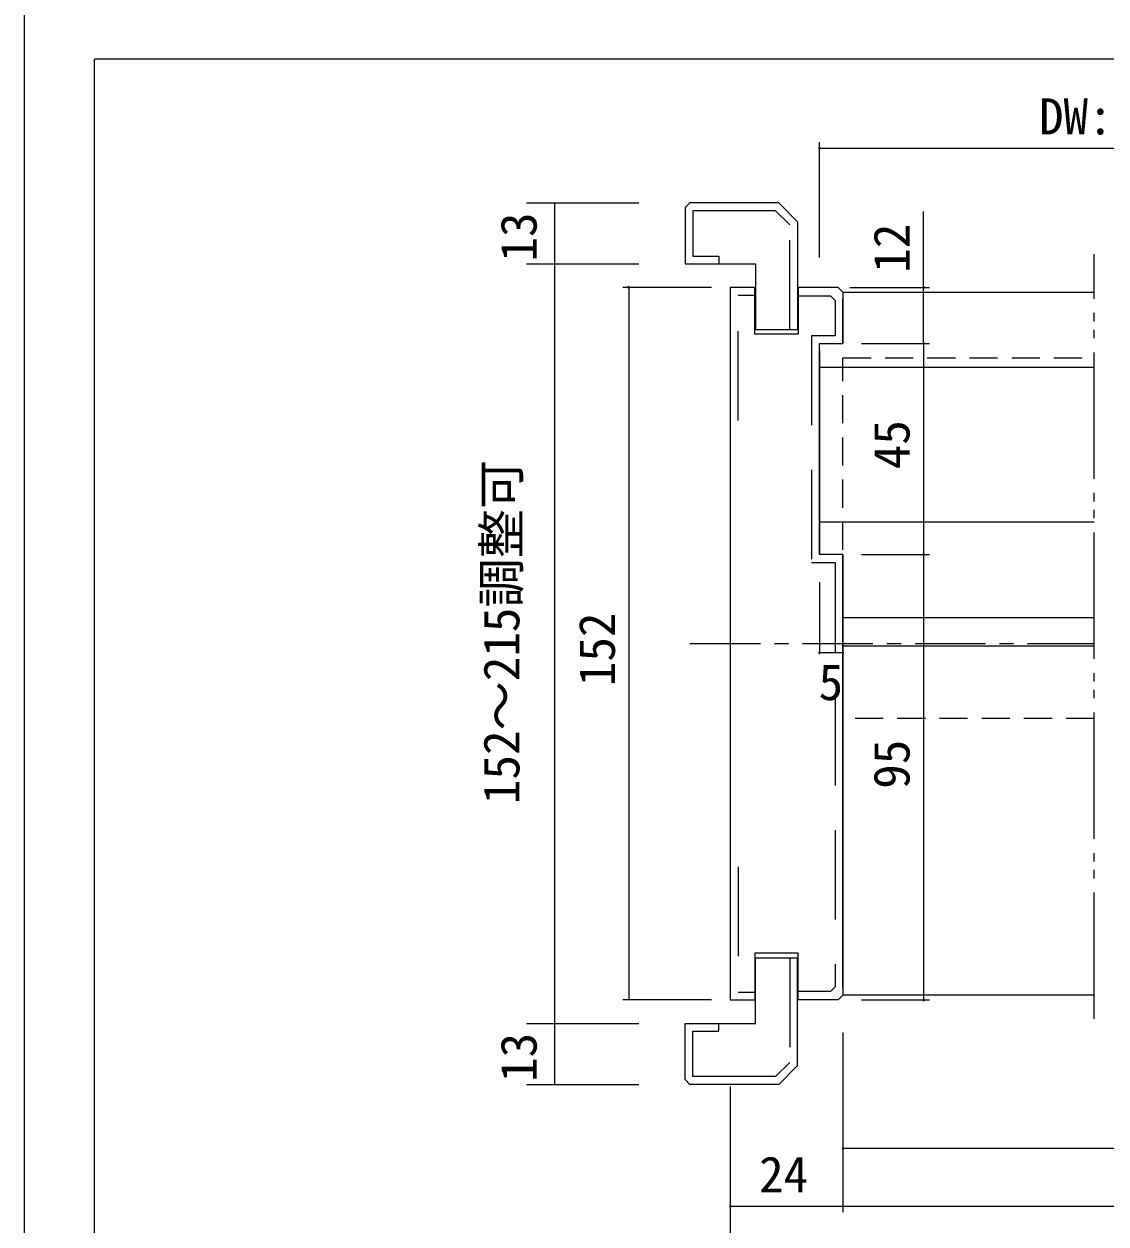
# Model space of a CAD drawing. Units: millimetres on the paper, enlarged 10 times, with parts at other scales. Extents: x -2000 to 2000, y -1385 to 1385.
# Drawn here: x -2000 to -1231, y -946 to -92 of the extents above; entities that cross this region are included whole.
import ezdxf
from ezdxf.enums import TextEntityAlignment as Align

# ---------------------------------------------------------------- set-up
doc = ezdxf.new("R2010")
doc.units = ezdxf.units.MM
doc.header["$LTSCALE"] = 10
for name, pattern in [('CHAIN1', [8, 5, -1, 1, -1]), ('DOUBLE_CHAIN2', [12.8, 9, -1, 0.6, -0.6, 0.6, -1]), ('USER10', [9, 4, -1, 1, -1, 1, -1]), ('USER2', [9.525, 6.35, -3.175]), ('USER9', [3, 2, -1])]:
    doc.linetypes.add(name, pattern=pattern)
doc.layers.add('1-1_0', color=7, linetype='Continuous', lineweight=20)
doc.layers.add('2-0_18', color=7, linetype='Continuous', lineweight=18)
doc.styles.add('ＭＳ ゴシック', font='')
doc.styles.get('ＭＳ ゴシック').set_extended_font_data('MS Gothic')

msp = doc.modelspace()

# ---------------------------------------------------------------- linework, layer by layer
at = {"layer": '1-1_0'}
for p in [(380, -117.5), (380, -117.5), (-1950, -1017.5)]:
    msp.add_line(p, (-1950, -117.5), dxfattribs=at)
msp.add_lwpolyline([(-2000, -1385), (2000, -1385), (2000, 1385), (-2000, 1385)], close=True, dxfattribs=at)
at = {"layer": '2-0_18', "lineweight": 20}
for p, q in [((-1434.57, -258.56), (-1434.57, -176.62)), ((-1526.74, -219.75), (-1530.07, -223.08)), ((-1463.4, -219.75), (-1526.74, -219.75)), ((-1463.4, -219.75), (-1450.07, -233.08)), ((-1450.07, -233.08), (-1450.07, -309.75)), ((-1497.9, -279.75), (-1497.9, -786.41)), ((-1497.9, -279.75), (-1497.9, -786.41)), ((-1480.57, -279.75), (-1497.9, -279.75)), ((-1449.57, -279.75), (-1449.57, -313.08)), ((-1421.24, -279.75), (-1449.57, -279.75)), ((-1421.24, -279.75), (-1417.9, -283.08)), ((-1412.9, -279.75), (-1356.33, -279.75)), ((-1417.9, -283.08), (-1239.19, -283.08)), ((-1417.9, -283.08), (-1417.9, -319.75)), ((-1417.9, -319.75), (-1417.9, -288.08)), ((-1480.07, -309.75), (-1450.07, -309.75)), ((-1434.57, -324.75), (-1434.57, -469.75)), ((-1434.57, -324.75), (-1434.57, -441.41)), ((-1434.57, -336.41), (-1434.57, -446.41)), ((-1434.57, -336.41), (-1239.19, -336.41)), ((-1434.57, -344.75), (-1434.57, -454.75)), ((-1434.57, -344.75), (-1434.57, -454.75)), ((-1434.57, -359.75), (-1434.57, -436.41)), ((-1434.57, -446.41), (-1239.19, -446.41)), ((-1417.9, -469.75), (-1417.9, -478.08)), ((-1417.9, -474.75), (-1417.9, -778.08)), ((-1417.9, -478.08), (-1417.9, -778.08)), ((-1417.9, -478.08), (-1417.9, -783.08)), ((-1239.19, -514.75), (-1417.9, -514.75)), ((-1239.19, -534.75), (-1417.9, -534.75)), ((-1480.07, -756.41), (-1450.07, -756.41)), ((-1480.07, -803.08), (-1480.07, -756.41)), ((-1450.07, -833.08), (-1450.07, -756.41)), ((-1449.57, -786.41), (-1449.57, -753.08)), ((-1417.9, -783.08), (-1421.24, -786.41)), ((-1239.19, -783.08), (-1417.9, -783.08)), ((-1497.9, -786.41), (-1480.57, -786.41)), ((-1421.24, -786.41), (-1449.57, -786.41)), ((-1417.9, -809.6), (-1417.9, -937.25)), ((-1417.9, -809.6), (-1417.9, -896.21)), ((-1463.4, -846.41), (-1450.07, -833.08))]:
    msp.add_line(p, q, dxfattribs=at)
at = {"layer": '2-0_18', "color": 4, "lineweight": 9}
for p, q in [((-1434.57, -258.56), (-1434.57, -176.62)), ((-1435.09, -180.79), (-995.68, -180.79)), ((-1642.9, -219.75), (-1562.9, -219.75)), ((-1622.9, -219.75), (-1622.9, -846.41)), ((-1642.9, -263.08), (-1562.9, -263.08)), ((-1511.24, -279.75), (-1574.31, -279.75)), ((-1570.14, -279.75), (-1570.14, -786.41)), ((-1404.57, -319.75), (-1356.33, -319.75)), ((-1404.57, -319.75), (-1356.33, -319.75)), ((-1360.5, -319.75), (-1360.5, -786.41)), ((-1404.57, -469.75), (-1356.33, -469.75)), ((-1404.57, -469.75), (-1356.33, -469.75)), ((-1434.57, -489.46), (-1434.57, -540.13)), ((-1417.9, -539.6), (-1434.57, -539.6)), ((-1511.24, -786.41), (-1574.31, -786.41)), ((-1404.57, -786.41), (-1356.33, -786.41)), ((-1404.57, -786.41), (-1356.33, -786.41)), ((-1642.9, -803.08), (-1562.9, -803.08)), ((-1417.9, -809.6), (-1417.9, -937.25)), ((-1526.74, -846.41), (-1530.07, -843.08)), ((-1642.9, -846.41), (-1562.9, -846.41)), ((-1463.4, -846.41), (-1526.74, -846.41)), ((-1497.9, -847.93), (-1497.9, -937.25)), ((-670.73, -892.04), (-1417.9, -892.04)), ((-1497.9, -933.08), (-1417.9, -933.08)), ((-1417.9, -933.08), (-91.59, -933.08))]:
    msp.add_line(p, q, dxfattribs=at)
at = {"layer": '2-0_18', "linetype": 'USER2', "lineweight": 20}
for p, q in [((-1480.07, -263.08), (-1480.07, -309.75)), ((-1449.57, -285.74), (-1426.79, -285.74)), ((-1426.79, -285.74), (-1423.45, -289.07)), ((-1426.79, -780.42), (-1449.57, -780.42)), ((-1423.45, -777.09), (-1426.79, -780.42))]:
    msp.add_line(p, q, dxfattribs=at)
at = {"layer": '2-0_18', "linetype": 'DOUBLE_CHAIN2', "lineweight": 20}
msp.add_line((-1239.19, -799.95), (-1239.19, -256.22), dxfattribs=at)
at = {"layer": '2-0_18', "linetype": 'USER10', "lineweight": 20}
msp.add_line((-1434.57, -319.75), (-1417.9, -319.75), dxfattribs=at)
at = {"layer": '2-0_18', "linetype": 'USER9'}
for p, q in [((-1417.9, -329.75), (-1239.19, -329.75)), ((-1417.9, -586.41), (-1417.9, -329.75)), ((-1239.19, -586.41), (-1417.9, -586.41))]:
    msp.add_line(p, q, dxfattribs=at)
at = {"layer": '2-0_18', "linetype": 'CHAIN1', "lineweight": 20}
msp.add_line((-1526.57, -533.08), (-1239.19, -533.08), dxfattribs=at)
at = {"layer": '2-0_18', "lineweight": 20}
for points in [[(-1530.07, -223.08), (-1530.07, -263.08), (-1480.07, -263.08)], [(-1449.57, -313.08), (-1480.57, -313.08), (-1480.57, -279.75)], [(-1417.9, -778.08), (-1417.9, -469.75), (-1434.57, -469.75), (-1434.57, -319.75)], [(-1449.57, -753.08), (-1480.57, -753.08), (-1480.57, -786.41)], [(-1530.07, -843.08), (-1530.07, -803.08), (-1480.07, -803.08)]]:
    msp.add_lwpolyline(points, dxfattribs=at)
at = {"layer": '2-0_18', "linetype": 'USER2', "lineweight": 20}
for points in [[(-1455.62, -309.75), (-1455.62, -235.38), (-1465.7, -225.3), (-1524.52, -225.3), (-1524.52, -257.53), (-1506.19, -257.53), (-1506.19, -263.08)], [(-1492.35, -374.41), (-1492.35, -285.3), (-1480.57, -285.3)], [(-1423.45, -289.07), (-1423.45, -314.2), (-1440.12, -314.2), (-1440.12, -475.3), (-1423.45, -475.3), (-1423.45, -777.09)], [(-1492.35, -691.75), (-1492.35, -780.86), (-1480.57, -780.86)], [(-1455.62, -756.41), (-1455.62, -830.78), (-1465.7, -840.86), (-1524.52, -840.86), (-1524.52, -808.63), (-1506.19, -808.63), (-1506.19, -803.08)]]:
    msp.add_lwpolyline(points, dxfattribs=at)
at = {"layer": '2-0_18', "color": 4, "lineweight": 9}
for points in [[(-1360.5, -319.75), (-1360.5, -279.75), (-1360.5, -225.79)], [(-1497.9, -847.93), (-1497.9, -989.13), (-11.59, -989.13)]]:
    msp.add_lwpolyline(points, dxfattribs=at)
for centre, start, end in [((-1434.57, -180.79), 0, 180), ((-1434.57, -180.79), 0, 180), ((-1434.57, -180.79), 0, 180), ((-1434.57, -180.79), 0, 180), ((-1434.57, -180.79), 180, 0), ((-1434.57, -180.79), 180, 0), ((-1434.57, -180.79), 180, 0), ((-1434.57, -180.79), 180, 0), ((-1570.14, -279.75), 90, 270), ((-1570.14, -279.75), 270, 90), ((-1360.5, -279.75), 90, 270), ((-1360.5, -279.75), 270, 90), ((-1360.5, -319.75), 90, 270), ((-1360.5, -319.75), 90, 270), ((-1360.5, -319.75), 270, 90), ((-1360.5, -319.75), 270, 90), ((-1360.5, -469.75), 90, 270), ((-1360.5, -469.75), 90, 270), ((-1360.5, -469.75), 270, 90), ((-1360.5, -469.75), 270, 90), ((-1434.57, -539.6), 90, 270), ((-1434.57, -539.6), 270, 90), ((-1417.9, -539.6), 90, 270), ((-1417.9, -539.6), 270, 90), ((-1360.5, -786.41), 90, 270), ((-1360.5, -786.41), 90, 270), ((-1360.5, -786.41), 270, 90), ((-1360.5, -786.41), 270, 90), ((-1417.9, -892.04), 0, 180), ((-1417.9, -892.04), 180, 0), ((-1497.9, -933.08), 0, 180), ((-1497.9, -933.08), 180, 0), ((-1417.9, -933.08), 0, 180), ((-1417.9, -933.08), 180, 0)]:
    msp.add_arc(centre, 0.521, start, end, dxfattribs=at)

# ---------------------------------------------------------------- texts
at = {"layer": '2-0_18', "style": 'ＭＳ ゴシック'}
for s, p in [('DW:812', (-1278.5, -178.7)), ('5', (-1435.19, -580.94)), ('24', (-1477.46, -931))]:
    msp.add_text(s, height=25.66, dxfattribs=at).set_placement(p, align=Align.BOTTOM_LEFT)
for s, p in [('13', (-1627.9, -261.41)), ('12', (-1362.79, -269.34)), ('45', (-1362.79, -409.07)), ('152～215調整可', (-1640.12, -647.16)), ('152', (-1572.22, -563.3)), ('95', (-1362.79, -636.29)), ('13', (-1627.9, -844.74))]:
    msp.add_text(s, height=25.66, rotation=90, dxfattribs=at).set_placement(p, align=Align.BOTTOM_LEFT)

doc.saveas('drawing.dxf')
